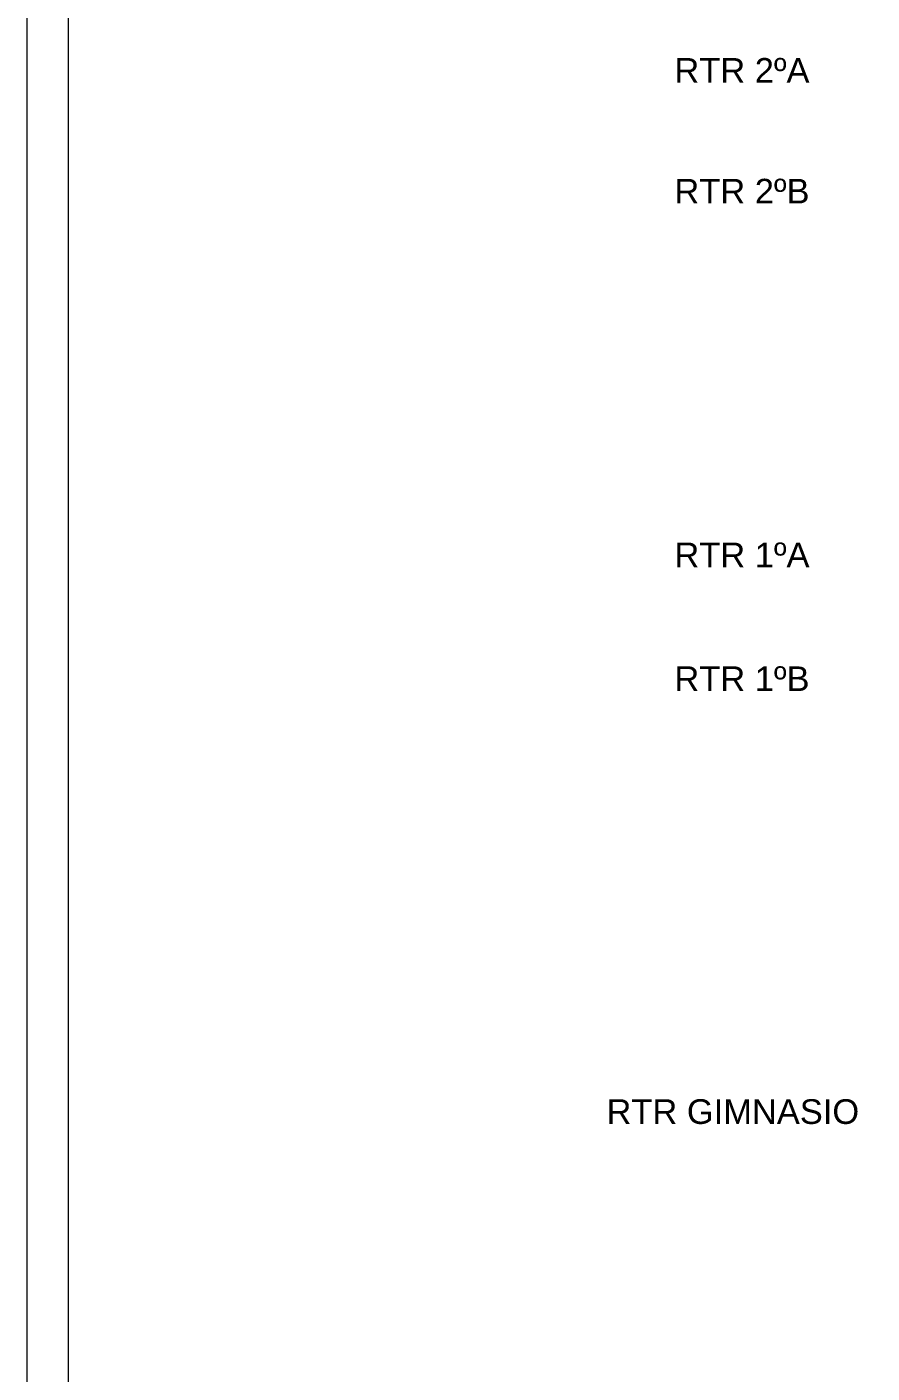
# Model space of a CAD drawing. Header units: metres. Extents: x -2 to 3328848, y -2 to 2725060.
# Drawn here: x 1663574.2 to 1663676.9, y 1362033.1 to 1362196.9 of the extents above; entities that cross this region are included whole.
import ezdxf
from ezdxf.enums import TextEntityAlignment as Align

# ---------------------------------------------------------------- set-up
doc = ezdxf.new("R2010")
doc.units = ezdxf.units.M
doc.layers.get('0').update_dxf_attribs({"color": 253, "lineweight": 0})
doc.layers.add('CAJETIN', color=7, linetype='Continuous', lineweight=0, true_color=0x000000)
doc.layers.add('ICT_TEXTS', color=210, linetype='Continuous', lineweight=0)
doc.styles.add('COTA', font='arial.ttf', dxfattribs={"height": 1})
doc.styles.get("Standard").update_dxf_attribs({"font": 'arial.ttf'})

# ---------------------------------------------------------------- blocks, each defined once
blk = doc.blocks.new('*U96')
for points in [[(-594, 0), (0, 0), (0, 420), (-594, 420)], [(-589, 5), (-5, 5), (-5, 415), (-589, 415)]]:
    blk.add_lwpolyline(points, close=True)
at = {"lineweight": 30, "flags": 104}
blk.add_attdef('NOMBRE_PROYECTO', text='', height=5, dxfattribs=at).set_placement((-165, 63.27), align=Align.TOP_LEFT)
for tag, p in [('PROMOTOR', (-133.74, 41.5)), ('SITUACION', (-133.74, 34.5)), ('AUTOR', (-133.74, 27.5)), ('1/X', (-133.74, 20.5)), ('XX/XX/XXXX', (-80.02, 20.5)), ('V.X', (-25.12, 20.5)), ('NOMBRE_PLANO', (-133.74, 13.5)), ('X', (-25.12, 13.48))]:
    blk.add_attdef(tag, text='', height=3.5).set_placement(p, align=Align.MIDDLE_LEFT)

msp = doc.modelspace()

# ---------------------------------------------------------------- linework, layer by layer
at = {"layer": 'CAJETIN', "linetype": 'Continuous'}
for points in [[(1663574.164, 1361931.882), (1664168.164, 1361931.882), (1664168.164, 1362351.882), (1663574.164, 1362351.882)], [(1663579.164, 1361936.882), (1664163.164, 1361936.882), (1664163.164, 1362346.882), (1663579.164, 1362346.882)]]:
    msp.add_lwpolyline(points, close=True, dxfattribs=at)

# ---------------------------------------------------------------- block references
at = {"layer": 'CAJETIN'}
msp.add_blockref('*U96', (1664168.164, 1361931.882), dxfattribs=at)

# ---------------------------------------------------------------- texts
at = {"layer": 'ICT_TEXTS', "ltscale": 0.015, "char_height": 3, "attachment_point": 1, "style": 'COTA'}
for s, width, insert in [('\\pxqc;RTR 2ºA', 38.12347, (1663642.056, 1362193.161)), ('\\pxqc;RTR 2ºB', 38.12347, (1663642.056, 1362178.464)), ('\\pxqc;RTR 1ºA', 38.12347, (1663642.056, 1362134.199)), ('\\pxqc;RTR 1ºB', 38.12347, (1663642.056, 1362119.137)), ('\\pxqc;RTR GIMNASIO', 51.05315, (1663634.48, 1362066.461))]:
    msp.add_mtext_dynamic_manual_height_columns(s, width=width, gutter_width=4, heights=[3.395], dxfattribs=dict(at, insert=insert))

doc.saveas('drawing.dxf')
